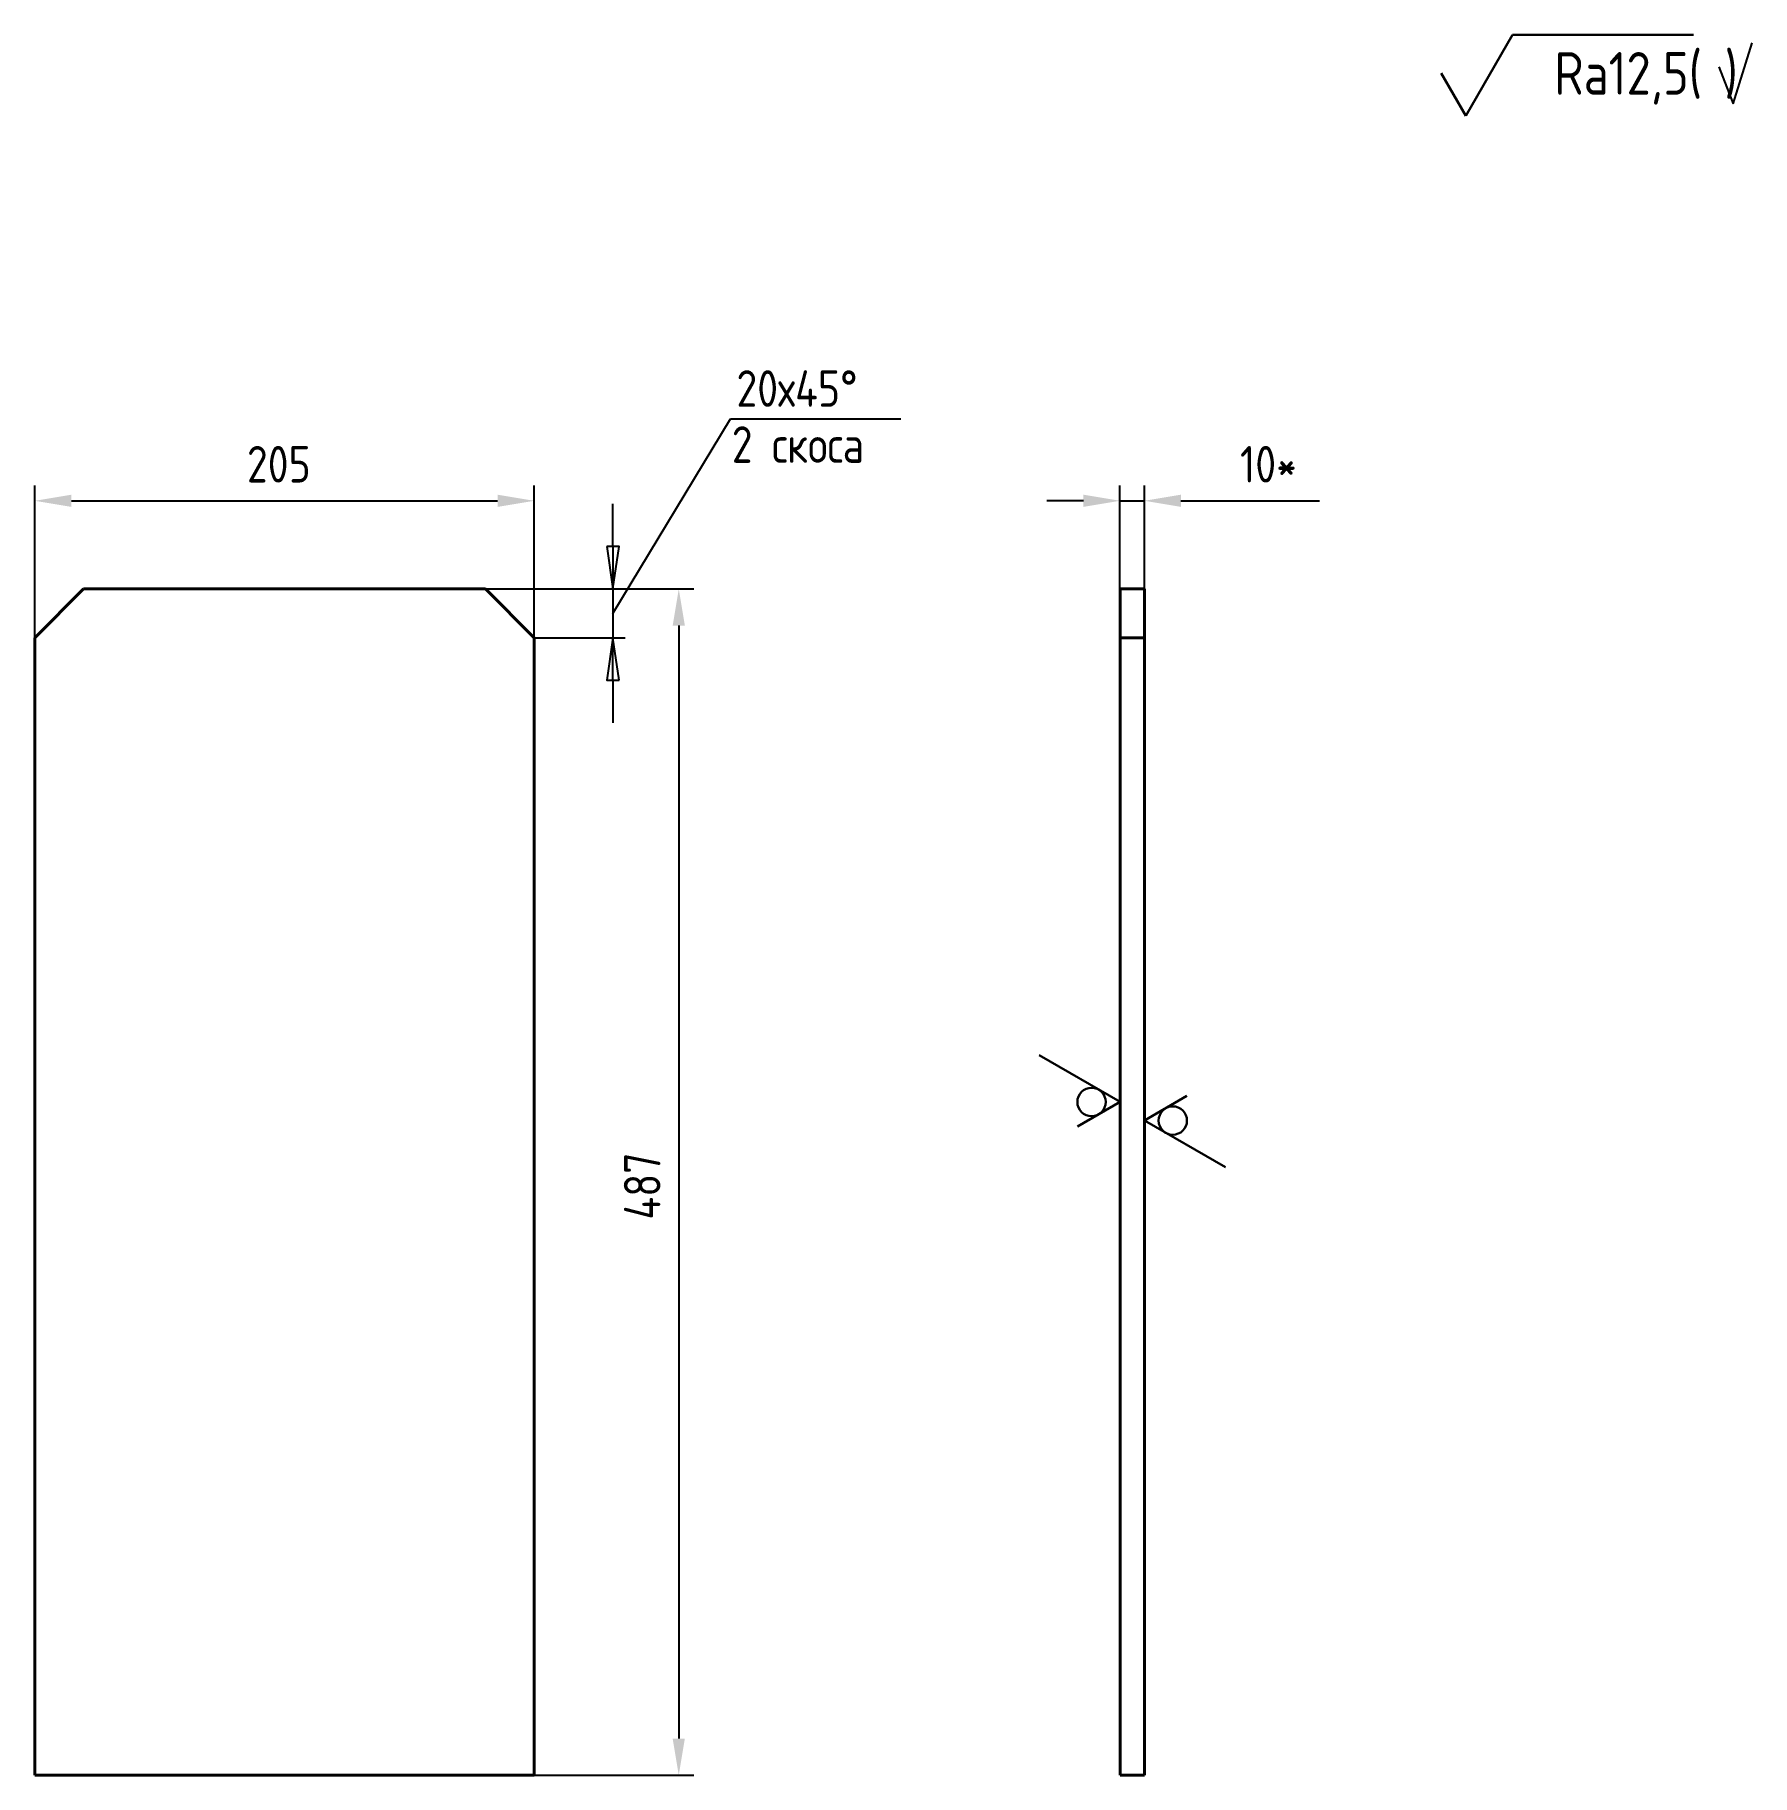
# Model space of a CAD drawing. Header units: millimetres. Extents: x 0 to 4252, y 0 to 1485.
# Drawn here: x 3547 to 4252, y 524 to 1238 of the extents above.
import ezdxf

# ---------------------------------------------------------------- set-up
doc = ezdxf.new("R2010")
doc.units = ezdxf.units.MM
doc.header["$LTSCALE"] = 5
doc.layers.add('Con', color=6, linetype='Continuous', lineweight=40)
doc.layers.add('Эскизная геометрия (ГОСТ)', color=3, linetype='Continuous', lineweight=18)
doc.layers.add('Dim', color=7, linetype='Continuous')
doc.styles.add('Style1', font='romans.shx', dxfattribs={"width": 0.8})
doc.dimstyles.new('Lin_5', dxfattribs={"dimscale": 5, "dimtxt": 3, "dimasz": 3, "dimexe": 1.25, "dimexo": 0, "dimgap": 1.5, "dimtad": 1, "dimdec": 1, "dimtxsty": 'Style1', "dimcen": 2.5, "dimclrt": 3, "dimadec": 0, "dimazin": 0, "dimtfac": 1, "dimtdec": 1, "dimtmove": 0, "dimatfit": 3, "dimldrblk": 'DOT', "dimfxl": 1, "dimarcsym": 0})

# ---------------------------------------------------------------- blocks, each defined once
blk = doc.blocks.new('*D22')
at = {"layer": 'Defpoints', "color": 0, "linetype": 'Continuous', "transparency": 16777216}
for p in [(3752.38, 1046.84), (3547.38, 990.63), (3752.38, 990.63)]:
    blk.add_point(p, dxfattribs=at)
at = {"layer": 'Dim', "color": 0, "linetype": 'Continuous', "lineweight": -2, "transparency": 16777216}
for p, q in [((3547.38, 990.63), (3547.38, 1053.09)), ((3752.38, 990.63), (3752.38, 1053.09)), ((3562.38, 1046.84), (3737.38, 1046.84))]:
    blk.add_line(p, q, dxfattribs=at)
at = {"layer": 'Dim', "color": 0, "linetype": 'Continuous', "transparency": 16777216}
for points in [[(3562.38, 1049.34), (3562.38, 1044.34), (3547.38, 1046.84)], [(3737.38, 1049.34), (3737.38, 1044.34), (3752.38, 1046.84)]]:
    blk.add_solid(points, dxfattribs=at)
at = {"layer": 'Dim', "color": 3, "linetype": 'Continuous', "lineweight": 25, "transparency": 16777216, "insert": (3634.45, 1069.34), "char_height": 15, "attachment_point": 1, "style": 'Style1'}
blk.add_mtext('205', dxfattribs=at)
blk = doc.blocks.new('_Dot')
at = {"color": 0, "linetype": 'ByBlock', "lineweight": -2}
blk.add_line((-0.5, 0), (-1, 0), dxfattribs=at)
at = {"color": 0, "linetype": 'ByBlock', "const_width": 0.5}
blk.add_lwpolyline([(-0.25, 0, 1), (0.25, 0, 1)], format="xyb", close=True, dxfattribs=at)
blk = doc.blocks.new('*D23')
at = {"layer": 'Defpoints', "color": 0, "linetype": 'Continuous', "transparency": 16777216}
for p in [(3732.38, 1010.63), (3752.38, 523.63), (3811.72, 523.63)]:
    blk.add_point(p, dxfattribs=at)
at = {"layer": 'Dim', "color": 0, "linetype": 'Continuous', "lineweight": -2, "transparency": 16777216}
for p, q in [((3732.38, 1010.63), (3817.97, 1010.63)), ((3811.72, 995.63), (3811.72, 538.63)), ((3752.38, 523.63), (3817.97, 523.63))]:
    blk.add_line(p, q, dxfattribs=at)
at = {"layer": 'Dim', "color": 0, "linetype": 'Continuous', "transparency": 16777216}
for points in [[(3809.22, 995.63), (3814.22, 995.63), (3811.72, 1010.63)], [(3809.22, 538.63), (3814.22, 538.63), (3811.72, 523.63)]]:
    blk.add_solid(points, dxfattribs=at)
at = {"layer": 'Dim', "color": 3, "linetype": 'Continuous', "lineweight": 25, "transparency": 16777216, "insert": (3789.22, 751.7), "char_height": 15, "attachment_point": 1, "rotation": 90, "style": 'Style1'}
blk.add_mtext('487', dxfattribs=at)
blk = doc.blocks.new('Обозначение шероховатости_1')
at = {"layer": 'Эскизная геометрия (ГОСТ)', "lineweight": 30}
for p, q in [((0, 0), (1.097, 1.9)), ((-0.577, 1), (0, 0))]:
    blk.add_line(p, q, dxfattribs=at)
blk.add_circle((0, 0.667), 0.333, dxfattribs=at)
blk = doc.blocks.new('Обозначение шероховатости_2')
at = {"layer": 'Эскизная геометрия (ГОСТ)', "lineweight": 30}
for p, q in [((0, 0), (1.097, 1.9)), ((-0.577, 1), (0, 0))]:
    blk.add_line(p, q, dxfattribs=at)
blk.add_circle((0, 0.667), 0.333, dxfattribs=at)
blk = doc.blocks.new('Filled-1')
at = {"color": 0}
for p, q in [((0, 0), (-1, 0.143)), ((-1, 0.143), (-1, -0.143)), ((-1, 0), (0, 0)), ((-1, -0.143), (0, 0))]:
    blk.add_line(p, q, dxfattribs=at)
at = {"color": 0, "flags": 128}
blk.add_lwpolyline([(-1, -0.143), (0, 0), (-1, 0.143), (-1, -0.143)], dxfattribs=at)
at = {"color": 0}
blk.add_solid([(-1, -0.143), (0, 0), (-1, 0.143), (-1, -0.143)], dxfattribs=at)
blk = doc.blocks.new('*D25')
at = {"color": 0, "lineweight": -2, "transparency": 16777216}
for p, q in [((3992.85, 1010.63), (3992.85, 1053.09)), ((4002.85, 1010.63), (4002.85, 1053.09)), ((3977.85, 1046.84), (3962.85, 1046.84)), ((3992.85, 1046.84), (4002.85, 1046.84)), ((4017.85, 1046.84), (4074.71, 1046.84))]:
    blk.add_line(p, q, dxfattribs=at)
at = {"color": 0, "transparency": 16777216}
for points in [[(3977.85, 1049.34), (3977.85, 1044.34), (3992.85, 1046.84)], [(4017.85, 1049.34), (4017.85, 1044.34), (4002.85, 1046.84)]]:
    blk.add_solid(points, dxfattribs=at)
at = {"layer": 'Defpoints', "color": 0, "transparency": 16777216}
for p in [(4002.85, 1046.84), (3992.85, 1010.63), (4002.85, 1010.63)]:
    blk.add_point(p, dxfattribs=at)
at = {"color": 3, "transparency": 16777216, "insert": (4053.78, 1061.84), "char_height": 15, "attachment_point": 5, "style": 'Style1'}
blk.add_mtext('10*', dxfattribs=at)

msp = doc.modelspace()

# ---------------------------------------------------------------- linework, layer by layer
at = {"layer": 'Con'}
for p, q in [((3547.378, 990.63), (3567.378, 1010.63)), ((3732.378, 1010.63), (3567.378, 1010.63)), ((3732.378, 1010.63), (3752.378, 990.63)), ((3992.855, 1010.63), (3992.855, 990.63)), ((4002.855, 1010.63), (3992.855, 1010.63)), ((4002.855, 990.63), (4002.855, 1010.63)), ((3547.378, 990.63), (3547.378, 523.63)), ((3752.378, 523.63), (3752.378, 990.63)), ((3992.855, 990.63), (4002.855, 990.63)), ((3992.855, 523.63), (3992.855, 990.63)), ((4002.855, 990.63), (4002.855, 523.63)), ((3547.378, 523.63), (3752.378, 523.63)), ((4002.855, 523.63), (3992.855, 523.63))]:
    msp.add_line(p, q, dxfattribs=at)
at = {"layer": 'Dim', "lineweight": 30}
for p, q in [((4134.837, 1204.897), (4154.034, 1238.147)), ((4154.034, 1238.147), (4228.339, 1238.147)), ((4124.733, 1222.397), (4134.837, 1204.897))]:
    msp.add_line(p, q, dxfattribs=at)
at = {"layer": 'Dim'}
for p, q in [((4244.53, 1209.784), (4252.37, 1234.83)), ((4238.617, 1224.94), (4244.53, 1209.784))]:
    msp.add_line(p, q, dxfattribs=at)
at = {"layer": 'Dim', "linetype": 'Continuous', "lineweight": 25}
for p, q in [((3784.701, 1000.63), (3832.895, 1080.428)), ((3832.895, 1080.428), (3902.825, 1080.428)), ((3784.701, 1028.13), (3784.701, 1045.63)), ((3732.378, 1010.63), (3789.701, 1010.63)), ((3784.701, 1010.63), (3784.701, 990.63)), ((3784.701, 1010.63), (3784.701, 990.63)), ((3752.378, 990.63), (3789.701, 990.63)), ((3784.701, 973.13), (3784.701, 955.63))]:
    msp.add_line(p, q, dxfattribs=at)

# ---------------------------------------------------------------- block references
at = {"xscale": 17.49999970197678, "yscale": 17.49999970197678, "zscale": 17.49999970197678}
for name, p, rotation in [('Обозначение шероховатости_1', (3992.855, 800.023), 90), ('Обозначение шероховатости_2', (4002.855, 792.388), 270)]:
    msp.add_blockref(name, p, dxfattribs=dict(at, rotation=rotation))
at = {"layer": 'Dim', "linetype": 'Continuous', "lineweight": 25, "xscale": 17.5, "yscale": 17.5, "zscale": 17.5}
for p, rotation in [((3784.701, 1010.63), 270), ((3784.701, 990.63), 90)]:
    msp.add_blockref('Filled-1', p, dxfattribs=dict(at, rotation=rotation))

# ---------------------------------------------------------------- texts
at = {"layer": 'Dim', "style": 'Style1', "width": 0.8}
msp.add_text('2 скоса', height=15, dxfattribs=at).set_placement((3833.476, 1062.416))
at = {"layer": 'Dim', "insert": (4208.823, 1220.283), "char_height": 17.5, "attachment_point": 5, "style": 'Style1'}
msp.add_mtext('Ra12,5( )', dxfattribs=at)
at = {"layer": 'Dim', "linetype": 'Continuous', "lineweight": 25, "insert": (3835.395, 1100.428), "char_height": 15, "attachment_point": 1, "style": 'Style1'}
msp.add_mtext('\\A1;20х45%%D', dxfattribs=at)

# ---------------------------------------------------------------- dimensions: what is measured, and where the dimension line sits
dim = msp.add_linear_dim(base=(4002.855, 1046.845), p1=(3992.855, 1010.63), p2=(4002.855, 1010.63), text='<>*', dimstyle='Lin_5')
dim.commit()
dim.dimension.update_dxf_attribs({"geometry": '*D25', "text_midpoint": (4053.783, 1061.845)})
at = {"layer": 'Dim', "linetype": 'Continuous', "lineweight": 25}
for base, p1, p2, angle, picture, middle in [((3752.378, 1046.845), (3547.378, 990.63), (3752.378, 990.63), 180, '*D22', (3649.878, 1046.845)), ((3811.718, 523.63), (3732.378, 1010.63), (3752.378, 523.63), 90, '*D23', (3811.718, 767.13))]:
    dim = msp.add_linear_dim(base=base, p1=p1, p2=p2, angle=angle, dimstyle='Lin_5', dxfattribs=at)
    dim.commit()
    dim.dimension.update_dxf_attribs({"geometry": picture, "text_midpoint": middle, "dimtype": 160})

doc.saveas('drawing.dxf')
